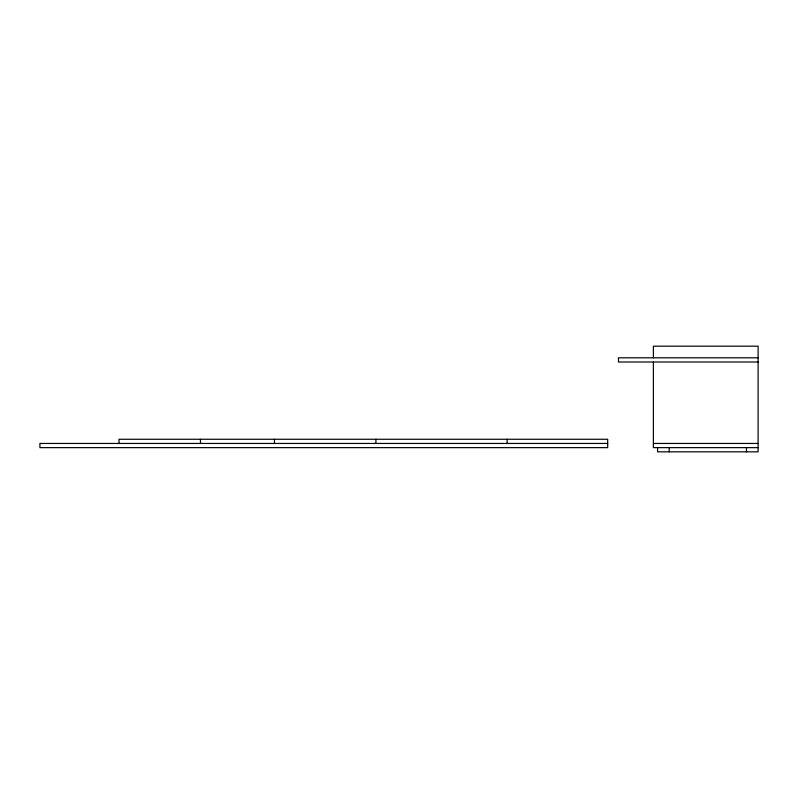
<?xml version="1.0" encoding="UTF-8"?>
<svg xmlns="http://www.w3.org/2000/svg" width="798" height="798" viewBox="0 0 798 798"><rect width="100%" height="100%" fill="white"/><g stroke="black" fill="none" stroke-linecap="round" stroke-linejoin="round"><path stroke-width="1.2" d="M758.1 357.813L618.48 357.813L618.48 362.003L758.1 362.003M607.687 443.449L39.9 443.449L39.9 447.638L607.687 447.638L607.687 439.259L119.022 439.259L119.022 443.449M653.382 443.449L758.1 443.449M758.1 447.638L653.382 447.638L653.382 362.003M746.469 447.638L746.469 451.828M669.213 447.638L669.213 451.828M657.572 447.638L657.572 451.828L758.1 451.828L758.1 346.172L653.382 346.172L653.382 357.813M507.159 439.259L507.159 443.449M375.918 439.259L375.918 443.449M274.462 439.259L274.462 443.449M200.458 439.259L200.458 443.449"/></g></svg>
